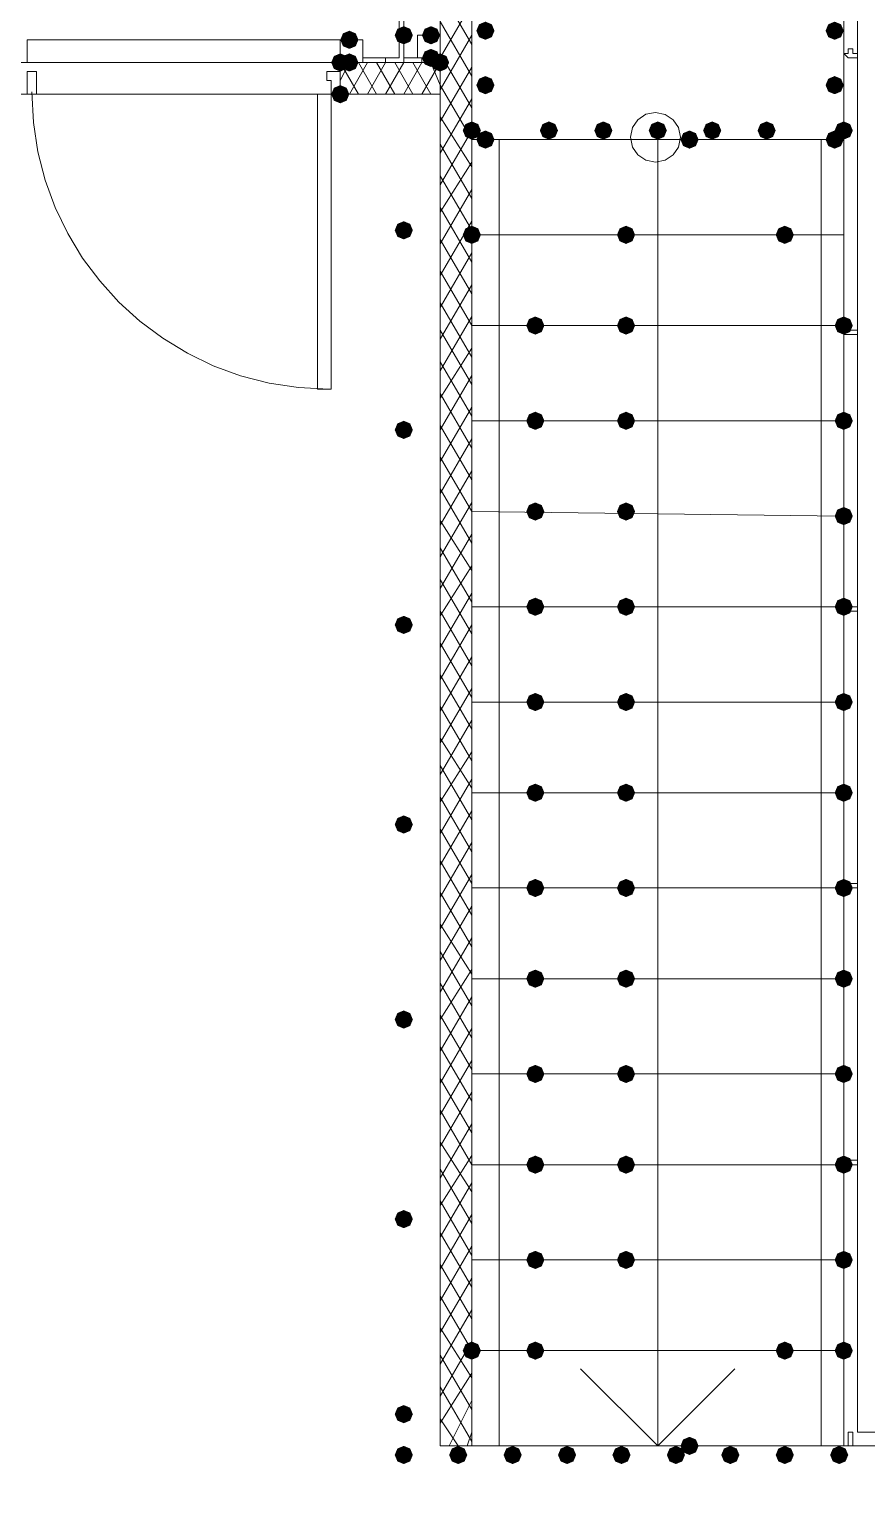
# Model space of a CAD drawing. Header units: millimetres. Extents: x 0 to 420, y 0 to 297.
# Drawn here: x 239.75 to 247.57, y 190.63 to 204.44 of the extents above; entities that cross this region are included whole.
import ezdxf

# ---------------------------------------------------------------- set-up
doc = ezdxf.new("R2010")
doc.units = ezdxf.units.MM

msp = doc.modelspace()

# ---------------------------------------------------------------- hatches: boundary and pattern name
for color, points in [(7, [(242.824, 204.343), (242.799129, 204.283204), (242.739333, 204.258333), (242.679538, 204.283204), (242.654667, 204.343), (242.679537, 204.402796), (242.739333, 204.427667), (242.799129, 204.402796)]), (7, [(243.332, 204.385333), (243.307129, 204.325537), (243.247333, 204.300667), (243.187537, 204.325537), (243.162667, 204.385333), (243.187537, 204.445129), (243.247333, 204.47), (243.307129, 204.445129)]), (7, [(243.586, 204.385333), (243.561129, 204.325537), (243.501333, 204.300667), (243.441538, 204.325537), (243.416667, 204.385333), (243.441537, 204.445129), (243.501333, 204.47), (243.561129, 204.445129)]), (7, [(244.094, 204.427667), (244.069129, 204.367871), (244.009333, 204.343), (243.949538, 204.367871), (243.924667, 204.427667), (243.949537, 204.487462), (244.009333, 204.512333), (244.069129, 204.487463)]), (7, [(247.353667, 204.427667), (247.328796, 204.367871), (247.269, 204.343), (247.209204, 204.367871), (247.184333, 204.427667), (247.209204, 204.487462), (247.269, 204.512333), (247.328796, 204.487463)]), (254, [(242.739333, 204.131333), (242.714463, 204.071537), (242.654667, 204.046667), (242.594871, 204.071537), (242.57, 204.131333), (242.594871, 204.191129), (242.654667, 204.216), (242.714462, 204.191129)]), (7, [(242.824, 204.131333), (242.799129, 204.071537), (242.739333, 204.046667), (242.679538, 204.071537), (242.654667, 204.131333), (242.679537, 204.191129), (242.739333, 204.216), (242.799129, 204.191129)]), (7, [(243.586, 204.173667), (243.561129, 204.113871), (243.501333, 204.089), (243.441538, 204.113871), (243.416667, 204.173667), (243.441537, 204.233462), (243.501333, 204.258333), (243.561129, 204.233463)]), (254, [(243.670667, 204.131333), (243.645796, 204.071537), (243.586, 204.046667), (243.526204, 204.071537), (243.501333, 204.131333), (243.526204, 204.191129), (243.586, 204.216), (243.645796, 204.191129)]), (254, [(243.670667, 204.131333), (243.645796, 204.071537), (243.586, 204.046667), (243.526204, 204.071537), (243.501333, 204.131333), (243.526204, 204.191129), (243.586, 204.216), (243.645796, 204.191129)]), (7, [(244.094, 203.919667), (244.069129, 203.859871), (244.009333, 203.835), (243.949538, 203.859871), (243.924667, 203.919667), (243.949537, 203.979462), (244.009333, 204.004333), (244.069129, 203.979463)]), (7, [(247.353667, 203.919667), (247.328796, 203.859871), (247.269, 203.835), (247.209204, 203.859871), (247.184333, 203.919667), (247.209204, 203.979462), (247.269, 204.004333), (247.328796, 203.979463)]), (7, [(242.739333, 203.835), (242.714463, 203.775204), (242.654667, 203.750333), (242.594871, 203.775204), (242.57, 203.835), (242.594871, 203.894796), (242.654667, 203.919667), (242.714462, 203.894796)]), (7, [(243.967, 203.496333), (243.942129, 203.436537), (243.882333, 203.411667), (243.822538, 203.436537), (243.797667, 203.496333), (243.822537, 203.556129), (243.882333, 203.581), (243.942129, 203.556129)]), (7, [(244.686667, 203.496333), (244.661796, 203.436537), (244.602, 203.411667), (244.542204, 203.436537), (244.517333, 203.496333), (244.542204, 203.556129), (244.602, 203.581), (244.661796, 203.556129)]), (7, [(245.194667, 203.496333), (245.169796, 203.436537), (245.11, 203.411667), (245.050204, 203.436537), (245.025333, 203.496333), (245.050204, 203.556129), (245.11, 203.581), (245.169796, 203.556129)]), (7, [(245.702667, 203.496333), (245.677796, 203.436537), (245.618, 203.411667), (245.558204, 203.436537), (245.533333, 203.496333), (245.558204, 203.556129), (245.618, 203.581), (245.677796, 203.556129)]), (7, [(246.210667, 203.496333), (246.185796, 203.436537), (246.126, 203.411667), (246.066204, 203.436537), (246.041333, 203.496333), (246.066204, 203.556129), (246.126, 203.581), (246.185796, 203.556129)]), (7, [(246.718667, 203.496333), (246.693796, 203.436537), (246.634, 203.411667), (246.574204, 203.436537), (246.549333, 203.496333), (246.574204, 203.556129), (246.634, 203.581), (246.693796, 203.556129)]), (7, [(247.438333, 203.496333), (247.413462, 203.436537), (247.353667, 203.411667), (247.293871, 203.436537), (247.269, 203.496333), (247.293871, 203.556129), (247.353667, 203.581), (247.413462, 203.556129)]), (7, [(244.094, 203.411667), (244.069129, 203.351871), (244.009333, 203.327), (243.949538, 203.351871), (243.924667, 203.411667), (243.949537, 203.471462), (244.009333, 203.496333), (244.069129, 203.471463)]), (254, [(245.999, 203.411667), (245.974129, 203.351871), (245.914333, 203.327), (245.854537, 203.351871), (245.829667, 203.411667), (245.854537, 203.471462), (245.914333, 203.496333), (245.974129, 203.471463)]), (7, [(247.353667, 203.411667), (247.328796, 203.351871), (247.269, 203.327), (247.209204, 203.351871), (247.184333, 203.411667), (247.209204, 203.471462), (247.269, 203.496333), (247.328796, 203.471463)]), (7, [(243.332, 202.565), (243.307129, 202.505204), (243.247333, 202.480333), (243.187537, 202.505204), (243.162667, 202.565), (243.187537, 202.624796), (243.247333, 202.649667), (243.307129, 202.624796)]), (254, [(243.967, 202.522667), (243.942129, 202.462871), (243.882333, 202.438), (243.822538, 202.462871), (243.797667, 202.522667), (243.822537, 202.582462), (243.882333, 202.607333), (243.942129, 202.582463)]), (254, [(243.967, 202.522667), (243.942129, 202.462871), (243.882333, 202.438), (243.822538, 202.462871), (243.797667, 202.522667), (243.822537, 202.582462), (243.882333, 202.607333), (243.942129, 202.582463)]), (254, [(245.406333, 202.522667), (245.381463, 202.462871), (245.321667, 202.438), (245.261871, 202.462871), (245.237, 202.522667), (245.261871, 202.582462), (245.321667, 202.607333), (245.381462, 202.582463)]), (254, [(246.888, 202.522667), (246.863129, 202.462871), (246.803333, 202.438), (246.743538, 202.462871), (246.718667, 202.522667), (246.743537, 202.582462), (246.803333, 202.607333), (246.863129, 202.582463)]), (254, [(244.559667, 201.676), (244.534796, 201.616204), (244.475, 201.591333), (244.415204, 201.616204), (244.390333, 201.676), (244.415204, 201.735796), (244.475, 201.760667), (244.534796, 201.735796)]), (254, [(245.406333, 201.676), (245.381463, 201.616204), (245.321667, 201.591333), (245.261871, 201.616204), (245.237, 201.676), (245.261871, 201.735796), (245.321667, 201.760667), (245.381462, 201.735796)]), (254, [(247.438333, 201.676), (247.413462, 201.616204), (247.353667, 201.591333), (247.293871, 201.616204), (247.269, 201.676), (247.293871, 201.735796), (247.353667, 201.760667), (247.413462, 201.735796)]), (254, [(244.559667, 200.787), (244.534796, 200.727204), (244.475, 200.702333), (244.415204, 200.727204), (244.390333, 200.787), (244.415204, 200.846796), (244.475, 200.871667), (244.534796, 200.846796)]), (254, [(245.406333, 200.787), (245.381463, 200.727204), (245.321667, 200.702333), (245.261871, 200.727204), (245.237, 200.787), (245.261871, 200.846796), (245.321667, 200.871667), (245.381462, 200.846796)]), (254, [(247.438333, 200.787), (247.413462, 200.727204), (247.353667, 200.702333), (247.293871, 200.727204), (247.269, 200.787), (247.293871, 200.846796), (247.353667, 200.871667), (247.413462, 200.846796)]), (254, [(247.438333, 200.787), (247.413462, 200.727204), (247.353667, 200.702333), (247.293871, 200.727204), (247.269, 200.787), (247.293871, 200.846796), (247.353667, 200.871667), (247.413462, 200.846796)]), (7, [(243.332, 200.702333), (243.307129, 200.642537), (243.247333, 200.617667), (243.187537, 200.642537), (243.162667, 200.702333), (243.187537, 200.762129), (243.247333, 200.787), (243.307129, 200.762129)]), (254, [(244.559667, 199.940333), (244.534796, 199.880537), (244.475, 199.855667), (244.415204, 199.880537), (244.390333, 199.940333), (244.415204, 200.000129), (244.475, 200.025), (244.534796, 200.000129)]), (254, [(245.406333, 199.940333), (245.381463, 199.880537), (245.321667, 199.855667), (245.261871, 199.880537), (245.237, 199.940333), (245.261871, 200.000129), (245.321667, 200.025), (245.381462, 200.000129)]), (254, [(247.438333, 199.898), (247.413462, 199.838204), (247.353667, 199.813333), (247.293871, 199.838204), (247.269, 199.898), (247.293871, 199.957796), (247.353667, 199.982667), (247.413462, 199.957796)]), (254, [(244.559667, 199.051333), (244.534796, 198.991537), (244.475, 198.966667), (244.415204, 198.991537), (244.390333, 199.051333), (244.415204, 199.111129), (244.475, 199.136), (244.534796, 199.111129)]), (254, [(245.406333, 199.051333), (245.381463, 198.991537), (245.321667, 198.966667), (245.261871, 198.991537), (245.237, 199.051333), (245.261871, 199.111129), (245.321667, 199.136), (245.381462, 199.111129)]), (254, [(247.438333, 199.051333), (247.413462, 198.991537), (247.353667, 198.966667), (247.293871, 198.991537), (247.269, 199.051333), (247.293871, 199.111129), (247.353667, 199.136), (247.413462, 199.111129)]), (7, [(243.332, 198.882), (243.307129, 198.822204), (243.247333, 198.797333), (243.187537, 198.822204), (243.162667, 198.882), (243.187537, 198.941796), (243.247333, 198.966667), (243.307129, 198.941796)]), (254, [(244.559667, 198.162333), (244.534796, 198.102537), (244.475, 198.077667), (244.415204, 198.102537), (244.390333, 198.162333), (244.415204, 198.222129), (244.475, 198.247), (244.534796, 198.222129)]), (254, [(245.406333, 198.162333), (245.381463, 198.102537), (245.321667, 198.077667), (245.261871, 198.102537), (245.237, 198.162333), (245.261871, 198.222129), (245.321667, 198.247), (245.381462, 198.222129)]), (254, [(247.438333, 198.162333), (247.413462, 198.102537), (247.353667, 198.077667), (247.293871, 198.102537), (247.269, 198.162333), (247.293871, 198.222129), (247.353667, 198.247), (247.413462, 198.222129)]), (254, [(247.438333, 198.162333), (247.413462, 198.102537), (247.353667, 198.077667), (247.293871, 198.102537), (247.269, 198.162333), (247.293871, 198.222129), (247.353667, 198.247), (247.413462, 198.222129)]), (254, [(244.559667, 197.315667), (244.534796, 197.255871), (244.475, 197.231), (244.415204, 197.255871), (244.390333, 197.315667), (244.415204, 197.375462), (244.475, 197.400333), (244.534796, 197.375463)]), (254, [(245.406333, 197.315667), (245.381463, 197.255871), (245.321667, 197.231), (245.261871, 197.255871), (245.237, 197.315667), (245.261871, 197.375462), (245.321667, 197.400333), (245.381462, 197.375463)]), (254, [(247.438333, 197.315667), (247.413462, 197.255871), (247.353667, 197.231), (247.293871, 197.255871), (247.269, 197.315667), (247.293871, 197.375462), (247.353667, 197.400333), (247.413462, 197.375463)]), (254, [(247.438333, 197.315667), (247.413462, 197.255871), (247.353667, 197.231), (247.293871, 197.255871), (247.269, 197.315667), (247.293871, 197.375462), (247.353667, 197.400333), (247.413462, 197.375463)]), (7, [(243.332, 197.019333), (243.307129, 196.959537), (243.247333, 196.934667), (243.187537, 196.959537), (243.162667, 197.019333), (243.187537, 197.079129), (243.247333, 197.104), (243.307129, 197.079129)]), (254, [(244.559667, 196.426667), (244.534796, 196.366871), (244.475, 196.342), (244.415204, 196.366871), (244.390333, 196.426667), (244.415204, 196.486462), (244.475, 196.511333), (244.534796, 196.486463)]), (254, [(245.406333, 196.426667), (245.381463, 196.366871), (245.321667, 196.342), (245.261871, 196.366871), (245.237, 196.426667), (245.261871, 196.486462), (245.321667, 196.511333), (245.381462, 196.486463)]), (254, [(247.438333, 196.426667), (247.413462, 196.366871), (247.353667, 196.342), (247.293871, 196.366871), (247.269, 196.426667), (247.293871, 196.486462), (247.353667, 196.511333), (247.413462, 196.486463)]), (254, [(247.438333, 196.426667), (247.413462, 196.366871), (247.353667, 196.342), (247.293871, 196.366871), (247.269, 196.426667), (247.293871, 196.486462), (247.353667, 196.511333), (247.413462, 196.486463)]), (254, [(244.559667, 195.58), (244.534796, 195.520204), (244.475, 195.495333), (244.415204, 195.520204), (244.390333, 195.58), (244.415204, 195.639796), (244.475, 195.664667), (244.534796, 195.639796)]), (254, [(245.406333, 195.58), (245.381463, 195.520204), (245.321667, 195.495333), (245.261871, 195.520204), (245.237, 195.58), (245.261871, 195.639796), (245.321667, 195.664667), (245.381462, 195.639796)]), (254, [(247.438333, 195.58), (247.413462, 195.520204), (247.353667, 195.495333), (247.293871, 195.520204), (247.269, 195.58), (247.293871, 195.639796), (247.353667, 195.664667), (247.413462, 195.639796)]), (7, [(243.332, 195.199), (243.307129, 195.139204), (243.247333, 195.114333), (243.187537, 195.139204), (243.162667, 195.199), (243.187537, 195.258796), (243.247333, 195.283667), (243.307129, 195.258796)]), (254, [(244.559667, 194.691), (244.534796, 194.631204), (244.475, 194.606333), (244.415204, 194.631204), (244.390333, 194.691), (244.415204, 194.750796), (244.475, 194.775667), (244.534796, 194.750796)]), (254, [(245.406333, 194.691), (245.381463, 194.631204), (245.321667, 194.606333), (245.261871, 194.631204), (245.237, 194.691), (245.261871, 194.750796), (245.321667, 194.775667), (245.381462, 194.750796)]), (254, [(247.438333, 194.691), (247.413462, 194.631204), (247.353667, 194.606333), (247.293871, 194.631204), (247.269, 194.691), (247.293871, 194.750796), (247.353667, 194.775667), (247.413462, 194.750796)]), (254, [(244.559667, 193.844333), (244.534796, 193.784538), (244.475, 193.759667), (244.415204, 193.784538), (244.390333, 193.844333), (244.415204, 193.904129), (244.475, 193.929), (244.534796, 193.904129)]), (254, [(245.406333, 193.844333), (245.381463, 193.784538), (245.321667, 193.759667), (245.261871, 193.784538), (245.237, 193.844333), (245.261871, 193.904129), (245.321667, 193.929), (245.381462, 193.904129)]), (254, [(247.438333, 193.844333), (247.413462, 193.784538), (247.353667, 193.759667), (247.293871, 193.784538), (247.269, 193.844333), (247.293871, 193.904129), (247.353667, 193.929), (247.413462, 193.904129)]), (254, [(247.438333, 193.844333), (247.413462, 193.784538), (247.353667, 193.759667), (247.293871, 193.784538), (247.269, 193.844333), (247.293871, 193.904129), (247.353667, 193.929), (247.413462, 193.904129)]), (7, [(243.332, 193.336333), (243.307129, 193.276537), (243.247333, 193.251667), (243.187537, 193.276537), (243.162667, 193.336333), (243.187537, 193.396129), (243.247333, 193.421), (243.307129, 193.396129)]), (254, [(244.559667, 192.955333), (244.534796, 192.895537), (244.475, 192.870667), (244.415204, 192.895537), (244.390333, 192.955333), (244.415204, 193.015129), (244.475, 193.04), (244.534796, 193.015129)]), (254, [(245.406333, 192.955333), (245.381463, 192.895537), (245.321667, 192.870667), (245.261871, 192.895537), (245.237, 192.955333), (245.261871, 193.015129), (245.321667, 193.04), (245.381462, 193.015129)]), (254, [(247.438333, 192.955333), (247.413462, 192.895537), (247.353667, 192.870667), (247.293871, 192.895537), (247.269, 192.955333), (247.293871, 193.015129), (247.353667, 193.04), (247.413462, 193.015129)]), (254, [(243.967, 192.108667), (243.942129, 192.048871), (243.882333, 192.024), (243.822538, 192.048871), (243.797667, 192.108667), (243.822537, 192.168462), (243.882333, 192.193333), (243.942129, 192.168463)]), (254, [(244.559667, 192.108667), (244.534796, 192.048871), (244.475, 192.024), (244.415204, 192.048871), (244.390333, 192.108667), (244.415204, 192.168462), (244.475, 192.193333), (244.534796, 192.168463)]), (254, [(246.888, 192.108667), (246.863129, 192.048871), (246.803333, 192.024), (246.743538, 192.048871), (246.718667, 192.108667), (246.743537, 192.168462), (246.803333, 192.193333), (246.863129, 192.168463)]), (254, [(247.438333, 192.108667), (247.413462, 192.048871), (247.353667, 192.024), (247.293871, 192.048871), (247.269, 192.108667), (247.293871, 192.168462), (247.353667, 192.193333), (247.413462, 192.168463)]), (254, [(247.438333, 192.108667), (247.413462, 192.048871), (247.353667, 192.024), (247.293871, 192.048871), (247.269, 192.108667), (247.293871, 192.168462), (247.353667, 192.193333), (247.413462, 192.168463)]), (7, [(243.332, 191.516), (243.307129, 191.456204), (243.247333, 191.431333), (243.187537, 191.456204), (243.162667, 191.516), (243.187537, 191.575796), (243.247333, 191.600667), (243.307129, 191.575796)]), (254, [(245.999, 191.219667), (245.974129, 191.159871), (245.914333, 191.135), (245.854537, 191.159871), (245.829667, 191.219667), (245.854537, 191.279462), (245.914333, 191.304333), (245.974129, 191.279463)]), (7, [(243.332, 191.135), (243.307129, 191.075204), (243.247333, 191.050333), (243.187537, 191.075204), (243.162667, 191.135), (243.187537, 191.194796), (243.247333, 191.219667), (243.307129, 191.194796)]), (7, [(243.84, 191.135), (243.815129, 191.075204), (243.755333, 191.050333), (243.695538, 191.075204), (243.670667, 191.135), (243.695537, 191.194796), (243.755333, 191.219667), (243.815129, 191.194796)]), (7, [(244.348, 191.135), (244.323129, 191.075204), (244.263333, 191.050333), (244.203537, 191.075204), (244.178667, 191.135), (244.203537, 191.194796), (244.263333, 191.219667), (244.323129, 191.194796)]), (7, [(244.856, 191.135), (244.831129, 191.075204), (244.771333, 191.050333), (244.711538, 191.075204), (244.686667, 191.135), (244.711537, 191.194796), (244.771333, 191.219667), (244.831129, 191.194796)]), (7, [(245.364, 191.135), (245.339129, 191.075204), (245.279333, 191.050333), (245.219538, 191.075204), (245.194667, 191.135), (245.219537, 191.194796), (245.279333, 191.219667), (245.339129, 191.194796)]), (7, [(245.872, 191.135), (245.847129, 191.075204), (245.787333, 191.050333), (245.727537, 191.075204), (245.702667, 191.135), (245.727537, 191.194796), (245.787333, 191.219667), (245.847129, 191.194796)]), (7, [(246.38, 191.135), (246.355129, 191.075204), (246.295333, 191.050333), (246.235538, 191.075204), (246.210667, 191.135), (246.235537, 191.194796), (246.295333, 191.219667), (246.355129, 191.194796)]), (7, [(246.888, 191.135), (246.863129, 191.075204), (246.803333, 191.050333), (246.743538, 191.075204), (246.718667, 191.135), (246.743537, 191.194796), (246.803333, 191.219667), (246.863129, 191.194796)]), (7, [(247.396, 191.135), (247.371129, 191.075204), (247.311333, 191.050333), (247.251538, 191.075204), (247.226667, 191.135), (247.251537, 191.194796), (247.311333, 191.219667), (247.371129, 191.194796)])]:
    msp.add_hatch(color=color).paths.add_polyline_path(points, flags=0)
h = msp.add_hatch(color=7)
h.paths.add_polyline_path([(242.654667, 204.131333), (243.586, 204.131333)], flags=0)
h.paths.add_polyline_path([(243.586, 204.131333), (242.654667, 204.131333)], flags=0)

# ---------------------------------------------------------------- linework, layer by layer
at = {"color": 7, "lineweight": 0}
for points in [[(394.335, 222.25), (260.265333, 222.25), (260.265333, 191.219667), (243.586, 191.219667), (243.586, 222.25), (109.516333, 222.25), (109.516333, 105.579333), (243.586, 105.579333), (243.586, 136.609667), (260.265333, 136.609667), (260.265333, 105.579333), (394.335, 105.579333)], [(243.586, 221.869), (243.586, 191.219667), (260.265333, 191.219667), (260.265333, 221.869), (393.954, 221.869), (393.954, 105.918), (260.265333, 105.918), (260.265333, 136.609667), (243.586, 136.609667), (243.586, 105.918), (109.897333, 105.918), (109.897333, 221.869)], [(247.353667, 206.840667), (247.353667, 214.672333), (247.480667, 214.672333), (247.480667, 206.840667), (247.480667, 214.672333), (247.353667, 214.672333), (247.353667, 206.840667), (247.353667, 204.216), (247.353667, 191.219667), (256.497667, 191.219667), (256.497667, 204.216), (256.497667, 206.840667), (256.497667, 214.672333), (256.370667, 214.672333), (256.370667, 206.840667), (256.370667, 204.216), (256.370667, 191.346667), (247.480667, 191.346667), (247.480667, 204.216), (247.480667, 206.840667), (247.480667, 214.672333), (247.353667, 214.672333)], [(243.882333, 203.411667), (247.353667, 203.411667), (247.353667, 205.994), (243.882333, 205.994)], [(243.586, 204.131333), (242.866333, 204.131333), (242.866333, 204.173667), (243.205, 204.173667), (243.205, 204.808667), (242.866333, 204.808667), (242.866333, 204.851), (243.586, 204.851), (243.586, 204.808667), (243.247333, 204.808667), (243.247333, 204.173667), (243.586, 204.173667)], [(242.654667, 204.343), (242.866333, 204.343), (242.866333, 204.131333), (242.654667, 204.131333), (242.654667, 204.343), (242.866333, 204.343), (242.866333, 204.131333), (242.654667, 204.131333)], [(243.586, 204.173667), (243.374333, 204.173667), (243.374333, 204.385333), (243.586, 204.385333), (243.586, 204.173667), (243.374333, 204.173667), (243.374333, 204.385333), (243.586, 204.385333)], [(242.654667, 204.131333), (243.586, 204.131333)], [(243.586, 204.131333), (242.654667, 204.131333)], [(242.654667, 204.131333), (243.586, 204.131333)], [(242.654667, 204.131333), (243.586, 204.131333)], [(247.480667, 204.216), (247.438333, 204.216), (247.438333, 204.258333), (247.396, 204.258333), (247.396, 204.216), (247.353667, 204.216), (247.396, 204.173667), (247.438333, 204.173667), (247.480667, 204.173667)], [(239.818333, 204.046667), (239.818333, 203.962), (239.818333, 203.835), (239.733667, 203.835), (239.733667, 204.046667)], [(242.654667, 204.046667), (242.654667, 203.835), (242.57, 203.835), (242.57, 203.962), (242.527667, 203.962), (242.527667, 204.046667)], [(242.57, 201.083333), (242.57, 203.835), (242.443, 203.835), (242.443, 201.083333)], [(243.882333, 203.411667), (243.882333, 191.219667), (244.136333, 191.219667), (244.136333, 203.411667)], [(243.882333, 202.522667), (247.353667, 202.522667), (247.353667, 203.411667), (243.882333, 203.411667)], [(247.142, 203.411667), (247.142, 191.219667), (247.353667, 191.219667), (247.353667, 203.411667)], [(243.882333, 200.787), (247.353667, 200.787), (247.353667, 201.676), (243.882333, 201.676)], [(247.353667, 201.591333), (247.480667, 201.591333), (247.480667, 201.633667), (247.353667, 201.633667)], [(243.882333, 199.940333), (247.353667, 199.898), (247.353667, 200.787), (243.882333, 200.787)], [(243.882333, 199.051333), (247.353667, 199.051333), (247.353667, 199.898), (243.882333, 199.940333)], [(243.882333, 198.162333), (247.353667, 198.162333), (247.353667, 199.051333), (243.882333, 199.051333)], [(247.353667, 199.009), (247.480667, 199.009), (247.480667, 199.051333), (247.353667, 199.051333)], [(243.882333, 197.315667), (247.353667, 197.315667), (247.353667, 198.162333), (243.882333, 198.162333)], [(243.882333, 196.426667), (247.353667, 196.426667), (247.353667, 197.315667), (243.882333, 197.315667)], [(243.882333, 195.58), (247.353667, 195.58), (247.353667, 196.426667), (243.882333, 196.426667)], [(247.353667, 196.426667), (247.480667, 196.426667), (247.480667, 196.469), (247.353667, 196.469)], [(243.882333, 194.691), (247.353667, 194.691), (247.353667, 195.58), (243.882333, 195.58)], [(243.882333, 193.844333), (247.353667, 193.844333), (247.353667, 194.691), (243.882333, 194.691)], [(243.882333, 192.955333), (247.353667, 192.955333), (247.353667, 193.844333), (243.882333, 193.844333)], [(247.353667, 193.844333), (247.480667, 193.844333), (247.480667, 193.886667), (247.353667, 193.886667)], [(247.353667, 192.108667), (247.353667, 191.219667), (243.882333, 191.219667), (243.882333, 192.108667), (247.353667, 192.108667), (247.353667, 192.955333), (243.882333, 192.955333), (243.882333, 192.108667)], [(247.438333, 191.346667), (247.396, 191.346667), (247.396, 191.304333), (247.396, 191.262), (247.396, 191.219667), (247.438333, 191.219667), (247.438333, 191.262), (247.438333, 191.304333)]]:
    msp.add_lwpolyline(points, close=True, dxfattribs=at)
at = {"color": 171, "lineweight": 0}
msp.add_lwpolyline([(225.975333, 204.131333), (243.586, 204.131333), (243.586, 222.25), (225.975333, 222.25)], close=True, dxfattribs=at)
at = {"color": 7, "lineweight": 0}
for points in [[(243.586, 222.25), (243.586, 204.131333)], [(243.882333, 191.219667), (243.882333, 222.25)], [(247.353667, 206.840667), (247.353667, 204.216)], [(247.353667, 206.840667), (247.353667, 204.216)], [(247.353667, 206.840667), (247.353667, 204.216)], [(247.353667, 206.840667), (247.353667, 204.216)], [(247.480667, 204.216), (247.480667, 206.840667)], [(247.480667, 204.216), (247.480667, 206.840667)], [(247.480667, 204.216), (247.480667, 206.840667)], [(247.480667, 204.216), (247.480667, 206.840667)], [(243.247333, 204.131333), (243.247333, 204.851)], [(243.882333, 204.300667), (243.586, 204.808667)], [(243.586, 204.173667), (243.882333, 204.681667)], [(243.882333, 204.004333), (243.586, 204.512333)], [(239.733667, 204.258333), (239.733667, 204.343), (241.173, 204.343)], [(241.173, 204.343), (242.654667, 204.343), (242.654667, 204.258333)], [(243.586, 203.877333), (243.882333, 204.385333)], [(241.173, 204.131333), (239.733667, 204.131333), (239.733667, 204.258333)], [(242.654667, 204.258333), (242.654667, 204.131333), (241.173, 204.131333)], [(242.654667, 203.962), (242.739333, 204.131333)], [(242.824, 203.835), (242.654667, 204.131333)], [(242.654667, 204.131333), (243.586, 204.131333), (242.654667, 204.131333), (243.586, 204.131333)], [(242.654667, 203.835), (242.654667, 204.046667), (242.654667, 204.131333)], [(242.654667, 204.131333), (242.654667, 204.046667), (242.654667, 203.835), (242.654667, 204.046667)], [(243.586, 204.131333), (242.654667, 204.131333)], [(242.739333, 203.835), (242.908667, 204.131333)], [(242.993333, 203.835), (242.824, 204.131333)], [(242.866333, 204.131333), (242.866333, 204.173667)], [(242.908667, 203.835), (243.078, 204.131333)], [(243.162667, 203.835), (242.993333, 204.131333)], [(243.078, 204.131333), (243.078, 204.173667)], [(243.078, 203.835), (243.247333, 204.131333)], [(243.332, 203.835), (243.162667, 204.131333)], [(243.247333, 203.835), (243.416667, 204.131333)], [(243.501333, 203.835), (243.332, 204.131333)], [(243.416667, 204.131333), (243.416667, 204.173667)], [(243.416667, 203.835), (243.586, 204.131333)], [(243.586, 203.919667), (243.501333, 204.131333)], [(243.882333, 203.708), (243.586, 204.216)], [(243.586, 204.131333), (243.586, 204.173667)], [(247.353667, 204.216), (247.353667, 191.219667)], [(247.353667, 204.216), (247.353667, 191.219667)], [(247.353667, 204.216), (247.353667, 191.219667)], [(247.353667, 204.216), (247.353667, 191.219667)], [(247.480667, 191.346667), (247.480667, 204.216)], [(247.480667, 191.346667), (247.480667, 204.216)], [(247.480667, 191.346667), (247.480667, 204.216)], [(247.480667, 191.346667), (247.480667, 204.216)], [(243.586, 203.581), (243.882333, 204.089)], [(239.776, 203.856167), (239.790316, 203.572658), (239.832334, 203.29734), (239.90066, 203.031605), (239.993901, 202.776849), (240.110663, 202.534463), (240.249552, 202.305843), (240.409176, 202.092381), (240.588139, 201.895472), (240.785048, 201.716509), (240.998509, 201.556886), (241.22713, 201.417996), (241.469515, 201.301234), (241.724272, 201.207993), (241.990006, 201.139667), (242.265325, 201.097649), (242.548833, 201.083333)], [(243.882333, 203.411667), (243.586, 203.919667)], [(243.586, 203.835), (243.586, 203.877333)], [(242.654667, 203.835), (243.586, 203.835)], [(243.586, 203.835), (243.586, 191.219667), (243.882333, 191.219667)], [(243.586, 203.284667), (243.882333, 203.792667)], [(243.882333, 203.157667), (243.586, 203.623333)], [(245.829667, 203.432791), (245.811397, 203.523429), (245.761515, 203.597441), (245.687512, 203.647348), (245.596876, 203.665667), (245.506238, 203.647397), (245.432225, 203.597515), (245.382319, 203.523512), (245.364, 203.432876)], [(243.586, 202.988333), (243.882333, 203.496333)], [(243.882333, 202.861333), (243.586, 203.369333)], [(243.882333, 203.411667), (243.882333, 202.522667)], [(245.364, 203.432876), (245.38227, 203.342238), (245.432151, 203.268225), (245.506155, 203.218319), (245.596791, 203.2), (245.687429, 203.21827), (245.761441, 203.268151), (245.811348, 203.342155), (245.829667, 203.432791)], [(245.618, 203.411667), (245.618, 202.522667), (245.618, 192.108667), (245.618, 191.219667), (246.337667, 191.939333)], [(243.586, 202.734333), (243.882333, 203.2)], [(243.882333, 202.565), (243.586, 203.073)], [(243.586, 202.438), (243.882333, 202.946)], [(243.882333, 202.268667), (243.586, 202.776667)], [(243.586, 202.141667), (243.882333, 202.649667)], [(243.882333, 201.972333), (243.586, 202.480333)], [(243.586, 201.845333), (243.882333, 202.353333)], [(243.882333, 201.676), (243.586, 202.184)], [(243.586, 201.549), (243.882333, 202.057)], [(243.882333, 201.379667), (243.586, 201.887667)], [(243.586, 201.252667), (243.882333, 201.760667)], [(243.882333, 201.676), (247.353667, 201.676)], [(243.882333, 201.125667), (243.586, 201.633667)], [(243.586, 200.998667), (243.882333, 201.464333)], [(243.882333, 200.829333), (243.586, 201.337333)], [(243.586, 200.702333), (243.882333, 201.210333)], [(243.882333, 200.533), (243.586, 201.041)], [(243.586, 200.406), (243.882333, 200.914)], [(243.882333, 200.236667), (243.586, 200.744667)], [(243.882333, 200.787), (247.353667, 200.787)], [(243.586, 200.109667), (243.882333, 200.617667)], [(243.882333, 199.940333), (243.586, 200.448333)], [(243.586, 199.813333), (243.882333, 200.321333)], [(243.882333, 199.644), (243.586, 200.152)], [(243.586, 199.517), (243.882333, 200.025)], [(243.882333, 199.39), (243.586, 199.855667)], [(243.882333, 199.940333), (247.353667, 199.898)], [(243.586, 199.220667), (243.882333, 199.728667)], [(243.882333, 199.093667), (243.586, 199.601667)], [(243.586, 198.966667), (243.882333, 199.432333)], [(243.882333, 198.797333), (243.586, 199.305333)], [(243.586, 198.670333), (243.882333, 199.178333)], [(243.882333, 199.051333), (247.353667, 199.051333)], [(243.882333, 198.501), (243.586, 199.009)], [(243.586, 198.374), (243.882333, 198.882)], [(243.882333, 198.204667), (243.586, 198.712667)], [(243.586, 198.077667), (243.882333, 198.585667)], [(243.882333, 197.908333), (243.586, 198.416333)], [(243.586, 197.781333), (243.882333, 198.289333)], [(243.882333, 197.612), (243.586, 198.12)], [(243.882333, 198.162333), (247.353667, 198.162333)], [(243.586, 197.485), (243.882333, 197.993)], [(243.882333, 197.358), (243.586, 197.823667)], [(243.586, 197.231), (243.882333, 197.696667)], [(243.882333, 197.061667), (243.586, 197.569667)], [(243.586, 196.934667), (243.882333, 197.442667)], [(243.882333, 196.765333), (243.586, 197.273333)], [(243.882333, 197.315667), (247.353667, 197.315667)], [(243.586, 196.638333), (243.882333, 197.146333)], [(243.882333, 196.469), (243.586, 196.977)], [(243.586, 196.342), (243.882333, 196.85)], [(243.882333, 196.172667), (243.586, 196.680667)], [(243.586, 196.045667), (243.882333, 196.553667)], [(243.882333, 196.426667), (247.353667, 196.426667)], [(243.882333, 195.876333), (243.586, 196.384333)], [(243.586, 195.749333), (243.882333, 196.257333)], [(243.882333, 195.622333), (243.586, 196.088)], [(243.586, 195.453), (243.882333, 195.961)], [(243.882333, 195.326), (243.586, 195.834)], [(243.586, 195.199), (243.882333, 195.664667)], [(243.882333, 195.58), (247.353667, 195.58)], [(243.882333, 195.029667), (243.586, 195.537667)], [(243.586, 194.902667), (243.882333, 195.410667)], [(243.882333, 194.733333), (243.586, 195.241333)], [(243.586, 194.606333), (243.882333, 195.114333)], [(243.882333, 194.437), (243.586, 194.945)], [(243.586, 194.31), (243.882333, 194.818)], [(243.882333, 194.140667), (243.586, 194.648667)], [(243.882333, 194.691), (247.353667, 194.691)], [(243.586, 194.013667), (243.882333, 194.521667)], [(243.882333, 193.844333), (243.586, 194.352333)], [(243.586, 193.717333), (243.882333, 194.225333)], [(243.882333, 193.590333), (243.586, 194.056)], [(243.586, 193.463333), (243.882333, 193.929)], [(243.882333, 193.294), (243.586, 193.802)], [(243.882333, 193.844333), (247.353667, 193.844333)], [(243.586, 193.167), (243.882333, 193.675)], [(243.882333, 192.997667), (243.586, 193.505667)], [(243.586, 192.870667), (243.882333, 193.378667)], [(243.882333, 192.701333), (243.586, 193.209333)], [(243.586, 192.574333), (243.882333, 193.082333)], [(243.882333, 192.955333), (247.353667, 192.955333)], [(243.882333, 192.405), (243.586, 192.913)], [(243.586, 192.278), (243.882333, 192.786)], [(243.882333, 192.108667), (243.586, 192.616667)], [(243.586, 191.981667), (243.882333, 192.489667)], [(243.882333, 191.854667), (243.586, 192.320333)], [(243.586, 191.685333), (243.882333, 192.193333)], [(243.882333, 191.558333), (243.586, 192.066333)], [(243.882333, 192.108667), (247.353667, 192.108667)], [(247.353667, 192.108667), (243.882333, 192.108667)], [(243.586, 191.431333), (243.882333, 191.897)], [(245.618, 191.219667), (244.898333, 191.939333)], [(243.882333, 191.262), (243.586, 191.77)], [(243.670667, 191.219667), (243.882333, 191.643)], [(243.755333, 191.219667), (243.586, 191.473667)], [(243.84, 191.219667), (243.882333, 191.346667)], [(256.370667, 191.346667), (247.480667, 191.346667)], [(256.370667, 191.346667), (247.480667, 191.346667)], [(256.370667, 191.346667), (247.480667, 191.346667)], [(256.370667, 191.346667), (247.480667, 191.346667)], [(247.353667, 191.219667), (256.497667, 191.219667)], [(247.353667, 191.219667), (256.497667, 191.219667)], [(247.353667, 191.219667), (256.497667, 191.219667)], [(247.353667, 191.219667), (256.497667, 191.219667)]]:
    msp.add_lwpolyline(points, dxfattribs=at)
at = {"color": 254, "lineweight": 0}
msp.add_lwpolyline([(243.586, 221.869), (109.897333, 221.869), (109.897333, 105.918), (243.586, 105.918), (243.586, 136.609667), (260.265333, 136.609667), (260.265333, 105.918), (393.954, 105.918), (393.954, 221.869), (260.265333, 221.869), (260.265333, 191.219667), (243.586, 191.219667)], close=True, dxfattribs=at)
at = {"color": 8, "lineweight": 0}
msp.add_lwpolyline([(239.268, 203.835), (239.268, 187.748333), (243.882333, 187.748333), (243.882333, 181.948667), (259.969, 181.948667), (259.969, 191.219667), (243.586, 191.219667), (243.586, 203.835)], close=True, dxfattribs=at)

doc.saveas('drawing.dxf')
